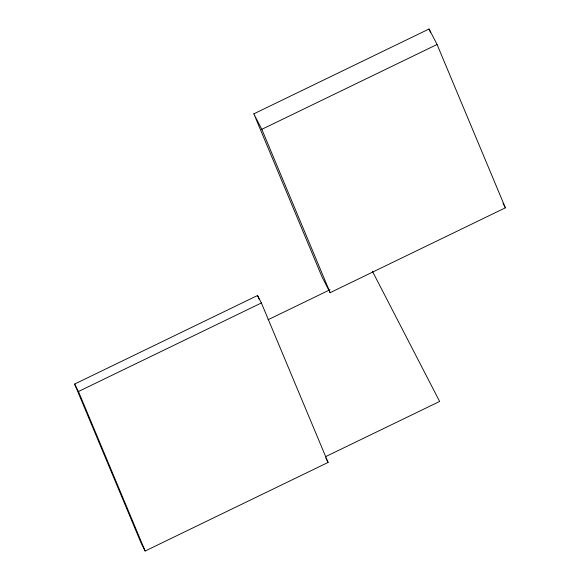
<?xml version="1.0" encoding="UTF-8"?>
<svg xmlns="http://www.w3.org/2000/svg" width="580" height="580" viewBox="0 0 580 580"><rect width="100%" height="100%" fill="white"/><g stroke="black" fill="none" stroke-linecap="round" stroke-linejoin="round"><path stroke-width="0.87" d="M253.823 113.84L429.07 29L437.066 44.486L505.39 207.821L330.143 292.668L322.146 277.175L253.823 113.84L261.819 129.333L330.143 292.668M261.819 129.333L437.066 44.486M74.61 384.069L257.542 295.503L261.384 302.956L328.099 462.434L145.167 551L141.324 543.547L74.61 384.069L78.452 391.514L145.167 551M78.452 391.514L261.384 302.956M268.062 319.732L329.998 289.746M325.532 456.685L439.625 401.447L372.389 271.23M502.99 203.174L505.39 207.821M325.793 457.968L328.099 462.434M429.07 29L430.462 32.335M257.542 295.503L259.289 299.679"/></g></svg>
